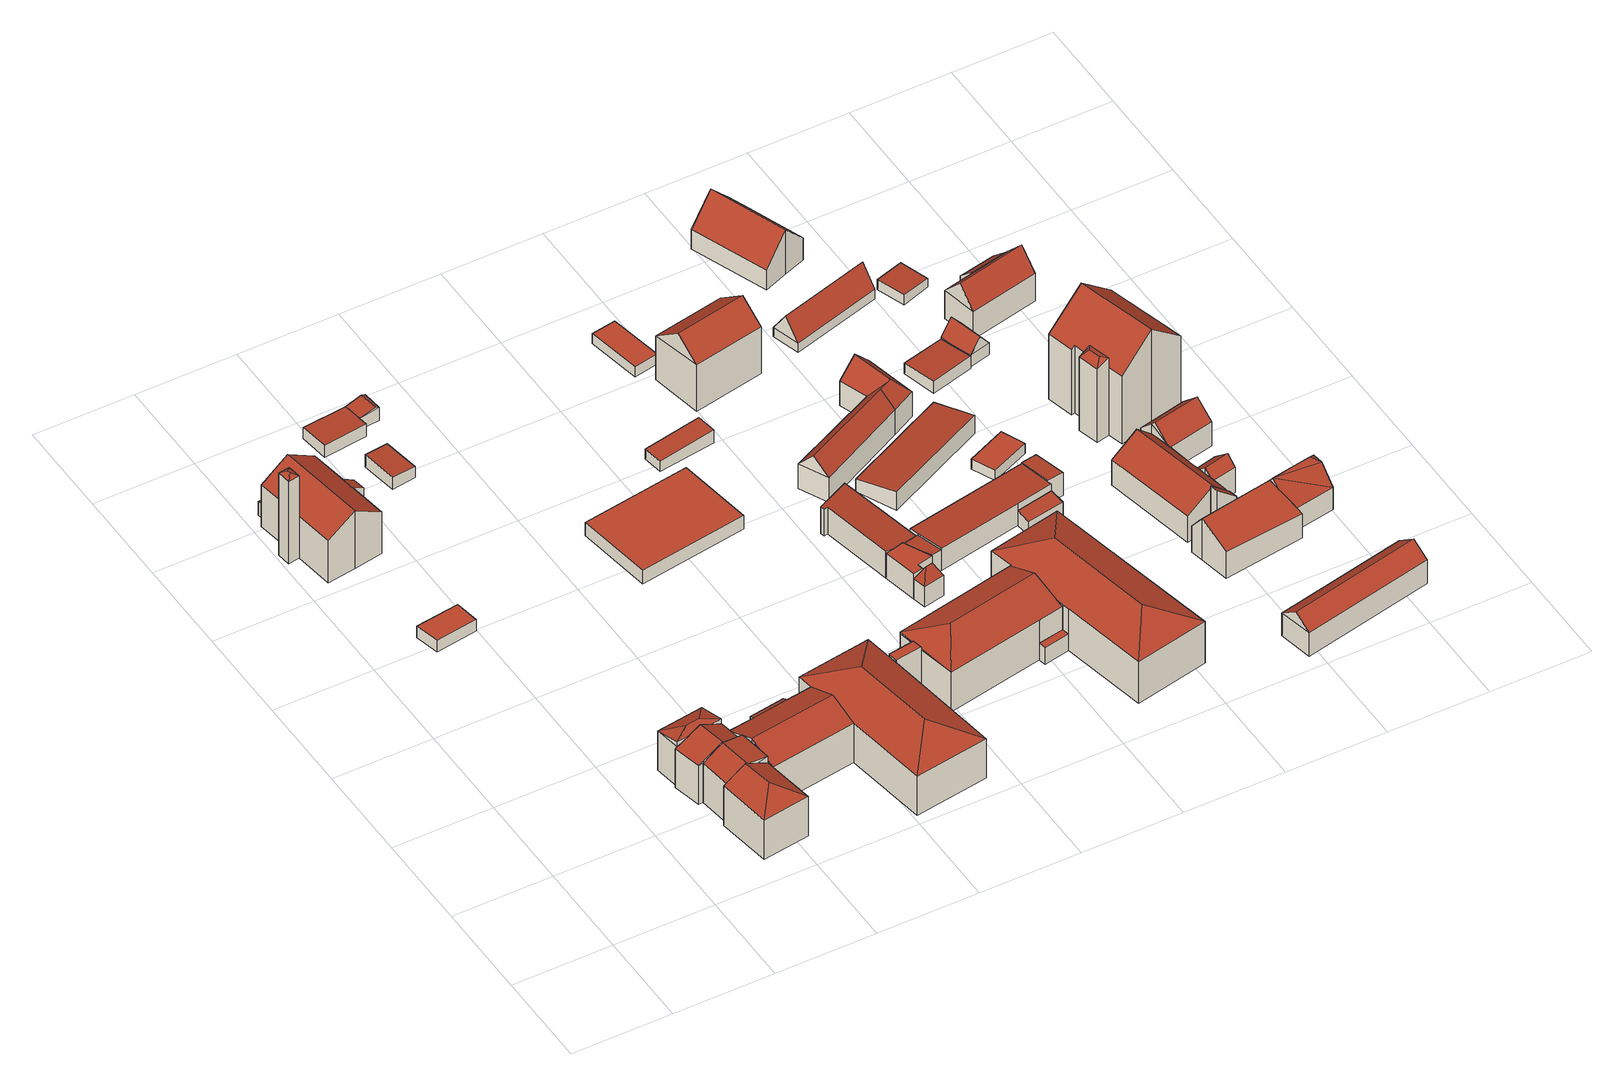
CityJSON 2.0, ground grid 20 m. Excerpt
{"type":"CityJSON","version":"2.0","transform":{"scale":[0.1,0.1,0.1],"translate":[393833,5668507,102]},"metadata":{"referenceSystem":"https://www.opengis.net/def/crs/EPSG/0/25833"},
"CityObjects":{
"building1":{"type":"Building","attributes":{"Dachtyp_tdc":"tdcPolyFlatRoof","Gemeindeschluessel":14627140,"Dachneigung":0,"QualitaetDacherkennung":87,"Geometrietyp2DReferenz":"3000","function":"31001_9998","roofType":"1000","measuredHeight":2.65},"geometry":[{"type":"MultiSurface","lod":"2","boundaries":[[[0,1,2,3]],[[1,4,5,2]],[[4,6,7,5]],[[6,0,3,7]],[[6,4,1,0]],[[3,2,5,7]]],"semantics":{"surfaces":[{"type":"WallSurface"},{"type":"RoofSurface"},{"type":"GroundSurface"}],"values":[0,0,0,0,1,2]}}]},
"building2":{"type":"Building","attributes":{"Gemeindeschluessel":14627140,"Geometrietyp2DReferenz":"3000","function":"31001_9998","roofType":"9999"},"children":["building2-1","building2-2","building2-3","building2-4"]},
"building2-1":{"type":"BuildingPart","attributes":{"Dachtyp_tdc":"tdcPolyFlatRoof","Dachneigung":30.79,"QualitaetDacherkennung":32,"Geometrietyp2DReferenz":"3000","roofType":"2100","measuredHeight":9.52},"parents":["building2"],"geometry":[{"type":"MultiSurface","lod":"2","boundaries":[[[8,9,10,11]],[[9,12,13,10]],[[12,14,15,13]],[[14,16,17,15]],[[16,14,12,9,8]],[[11,10,13,15,17]],[[11,17,16,8]]],"semantics":{"surfaces":[{"type":"WallSurface"},{"type":"RoofSurface"},{"type":"GroundSurface"},{"type":"ClosureSurface"}],"values":[0,0,0,0,1,2,3]}}]},
"building2-2":{"type":"BuildingPart","attributes":{"Dachtyp_tdc":"tdcFreeFormRoof","Dachneigung":32.2,"QualitaetDacherkennung":7,"Geometrietyp2DReferenz":"3000","roofType":"5000","measuredHeight":19.58},"parents":["building2"],"geometry":[{"type":"MultiSurface","lod":"2","boundaries":[[[18,19,20,21]],[[19,22,23,20]],[[22,24,25,23]],[[24,26,25]],[[18,21,27]],[[28,24,22]],[[29,28,22,19]],[[29,19,18]],[[28,29,18,24]],[[20,23,25,21]],[[27,26,24,18]],[[27,21,25,26]]],"semantics":{"surfaces":[{"type":"WallSurface"},{"type":"RoofSurface"},{"type":"GroundSurface"},{"type":"ClosureSurface"}],"values":[0,0,0,0,0,1,1,1,1,2,0,3]}}]},
"building2-3":{"type":"BuildingPart","attributes":{"Dachtyp_tdc":"tdcPolyFlatRoof","Dachneigung":9.84,"QualitaetDacherkennung":33,"Geometrietyp2DReferenz":"3000","roofType":"2100","measuredHeight":3.61},"parents":["building2"],"geometry":[{"type":"MultiSurface","lod":"2","boundaries":[[[30,31,32,33]],[[31,34,35,32]],[[34,36,37,35]],[[36,34,31,30,38]],[[33,32,35,37,39]],[[33,39,38,30]],[[39,37,36,38]]],"semantics":{"surfaces":[{"type":"WallSurface"},{"type":"RoofSurface"},{"type":"GroundSurface"},{"type":"ClosureSurface"}],"values":[0,0,0,1,2,3,3]}}]},
"building2-4":{"type":"BuildingPart","attributes":{"Dachtyp_tdc":"tdcFreeFormRoof","Dachneigung":31.59,"QualitaetDacherkennung":32,"Geometrietyp2DReferenz":"3000","roofType":"5000","measuredHeight":13.15},"parents":["building2"],"geometry":[{"type":"MultiSurface","lod":"2","boundaries":[[[14,15,17,16]],[[14,40,41,15]],[[40,42,43,41]],[[42,44,45,43]],[[44,27,21,45]],[[26,46,47,25]],[[46,48,30,33,47]],[[49,8,11,37,36]],[[50,48,46,26,27,44,42]],[[42,40,14,16,8,49,50]],[[17,15,41,43,45,21,25,47,33,39,37,11]],[[16,17,11,8]],[[25,21,27,26]],[[38,30,48,50]],[[39,33,30,38]],[[49,36,38,50]],[[39,38,36,37]]],"semantics":{"surfaces":[{"type":"WallSurface"},{"type":"RoofSurface"},{"type":"GroundSurface"},{"type":"ClosureSurface"}],"values":[0,0,0,0,0,0,0,0,1,1,2,3,3,0,3,0,3]}}]},
"building3":{"type":"Building","attributes":{"Dachtyp_tdc":"tdcPolyFlatRoof","Gemeindeschluessel":14627140,"Dachneigung":3.91,"QualitaetDacherkennung":65,"Geometrietyp2DReferenz":"3000","function":"31001_9998","roofType":"2100","measuredHeight":2.82},"geometry":[{"type":"MultiSurface","lod":"2","boundaries":[[[51,52,53,54]],[[52,55,56,53]],[[55,57,58,56]],[[57,51,54,58]],[[57,55,52,51]],[[54,53,56,58]]],"semantics":{"surfaces":[{"type":"WallSurface"},{"type":"RoofSurface"},{"type":"GroundSurface"}],"values":[0,0,0,0,1,2]}}]},
"building4":{"type":"Building","attributes":{"Gemeindeschluessel":14627140,"Geometrietyp2DReferenz":"3000","function":"31001_9998","roofType":"9999"},"children":["building4-1","building4-2"]},
"building4-1":{"type":"BuildingPart","attributes":{"Dachtyp_tdc":"tdcGableRoof","Dachneigung":12.26,"QualitaetDacherkennung":31,"Geometrietyp2DReferenz":"3000","roofType":"3100","measuredHeight":3.31},"parents":["building4"],"geometry":[{"type":"MultiSurface","lod":"2","boundaries":[[[59,60,61,62]],[[59,63,64,60]],[[63,65,66,64]],[[59,62,67]],[[65,63,68]],[[62,69,65,68,67]],[[63,59,67,68]],[[66,61,60,64]],[[61,66,65,69,62]]],"semantics":{"surfaces":[{"type":"WallSurface"},{"type":"RoofSurface"},{"type":"GroundSurface"},{"type":"ClosureSurface"}],"values":[0,0,0,0,0,1,1,2,3]}}]},
"building4-2":{"type":"BuildingPart","attributes":{"Dachtyp_tdc":"tdcPolyFlatRoof","Dachneigung":3.12,"QualitaetDacherkennung":90,"Geometrietyp2DReferenz":"3000","roofType":"2100","measuredHeight":2.83},"parents":["building4"],"geometry":[{"type":"MultiSurface","lod":"2","boundaries":[[[70,71,72,66,65]],[[71,73,74,72]],[[73,75,76,74]],[[75,62,61,76]],[[75,73,71,70,69,62]],[[61,66,72,74,76]],[[65,69,70]],[[66,61,62,69,65]]],"semantics":{"surfaces":[{"type":"WallSurface"},{"type":"RoofSurface"},{"type":"GroundSurface"},{"type":"ClosureSurface"}],"values":[0,0,0,0,1,2,0,3]}}]},
"building5":{"type":"Building","attributes":{"Gemeindeschluessel":14627140,"Geometrietyp2DReferenz":"3000","function":"31001_9998","roofType":"9999"},"children":["building5-1","building5-2","building5-3","building5-4","building5-5","building5-6","building5-7","building5-8","building5-9","building5-10","building5-11"]},
"building5-1":{"type":"BuildingPart","attributes":{"Dachtyp_tdc":"tdcGableRoof","Dachneigung":27.97,"QualitaetDacherkennung":60,"Geometrietyp2DReferenz":"3000","roofType":"3100","measuredHeight":11.22},"parents":["building5"],"geometry":[{"type":"MultiSurface","lod":"2","boundaries":[[[77,78,79,80]],[[78,77,81,82,83]],[[84,85,86,87,88,89,83,82,90]],[[80,79,91,92,93]],[[94,95,88,96]],[[97,91,79,78]],[[97,78,95,94]],[[98,85,84]],[[87,96,88]],[[92,91,97,94,96,87,86]],[[93,92,86,85,98,99]],[[100,99,98,84]],[[77,80,93,99,101]],[[101,99,100]],[[89,88,95]],[[83,89,95,78]],[[84,90,100]],[[101,81,77]],[[100,90,82,81,101]]],"semantics":{"surfaces":[{"type":"WallSurface"},{"type":"RoofSurface"},{"type":"GroundSurface"},{"type":"ClosureSurface"}],"values":[0,1,1,2,0,3,3,0,0,3,3,0,3,3,0,3,0,0,3]}}]},
"building5-2":{"type":"BuildingPart","attributes":{"Dachtyp_tdc":"tdcGableRoof","Dachneigung":22.14,"QualitaetDacherkennung":86,"Geometrietyp2DReferenz":"3000","roofType":"3100","measuredHeight":11.27},"parents":["building5"],"geometry":[{"type":"MultiSurface","lod":"2","boundaries":[[[102,103,104,105]],[[106,107,108,109]],[[110,111,112,113]],[[114,115,107,106,102,105,116,96,87,117]],[[117,85,98,118,111,110,114]],[[92,91,104,103,109,108,119,113,112,93]],[[116,94,96]],[[87,86,117]],[[96,94,97,91,92,86,87]],[[105,104,91,97]],[[105,97,94,116]],[[109,103,102,106]],[[120,115,114]],[[119,108,107,115,120]],[[110,120,114]],[[113,119,120,110]],[[99,118,98]],[[86,85,117]],[[92,93,99,98,85,86]],[[93,112,111,118,99]]],"semantics":{"surfaces":[{"type":"WallSurface"},{"type":"RoofSurface"},{"type":"GroundSurface"},{"type":"ClosureSurface"}],"values":[0,0,0,1,1,2,0,0,3,3,3,3,0,3,0,3,0,0,3,3]}}]},
"building5-3":{"type":"BuildingPart","attributes":{"Dachtyp_tdc":"tdcHipRoof","Dachneigung":27.83,"QualitaetDacherkennung":47,"Geometrietyp2DReferenz":"3000","roofType":"3200","measuredHeight":10.72},"parents":["building5"],"geometry":[{"type":"MultiSurface","lod":"2","boundaries":[[[121,122,123,124,125]],[[126,127,128,129,130]],[[127,121,125,128]],[[131,121,132]],[[127,133,134]],[[121,127,134,132]],[[131,132,134,133,135,136]],[[121,131,122]],[[126,137,133,127]],[[125,124,129,128]],[[130,129,124,123]],[[130,123,122,126]],[[137,135,133]],[[122,131,136]],[[122,136,135,137,126]]],"semantics":{"surfaces":[{"type":"WallSurface"},{"type":"RoofSurface"},{"type":"GroundSurface"},{"type":"ClosureSurface"}],"values":[0,0,0,1,1,1,1,0,0,2,3,3,0,0,3]}}]},
"building5-4":{"type":"BuildingPart","attributes":{"Dachtyp_tdc":"tdcHipRoof","Dachneigung":24.98,"QualitaetDacherkennung":87,"Geometrietyp2DReferenz":"3000","roofType":"3200","measuredHeight":12.99},"parents":["building5"],"geometry":[{"type":"MultiSurface","lod":"2","boundaries":[[[138,139,140,141]],[[138,142,143,139]],[[142,144,145,143]],[[144,146,147,145]],[[146,148,149,147]],[[148,150,151,149]],[[150,152,151]],[[148,146,153]],[[144,142,154]],[[146,144,154,153]],[[142,138,155,156,157,150,148,153,154]],[[158,139,143,145,147,149,151]],[[141,155,138]],[[156,159,157]],[[140,139,158,160,159]],[[141,140,159,156,155]],[[160,152,150,157,159]],[[160,158,151,152]]],"semantics":{"surfaces":[{"type":"WallSurface"},{"type":"RoofSurface"},{"type":"GroundSurface"},{"type":"ClosureSurface"}],"values":[0,0,0,0,0,0,0,1,1,1,1,2,0,0,3,3,0,3]}}]},
"building5-5":{"type":"BuildingPart","attributes":{"Dachtyp_tdc":"tdcPolyFlatRoof","Dachneigung":23.86,"QualitaetDacherkennung":35,"Geometrietyp2DReferenz":"3000","roofType":"2100","measuredHeight":8.87},"parents":["building5"],"geometry":[{"type":"MultiSurface","lod":"2","boundaries":[[[161,106,109,162]],[[102,163,164,103]],[[163,161,162,164]],[[163,102,106,161]],[[162,109,103,164]],[[102,103,109,106]]],"semantics":{"surfaces":[{"type":"WallSurface"},{"type":"RoofSurface"},{"type":"GroundSurface"},{"type":"ClosureSurface"}],"values":[0,0,0,1,2,3]}}]},
"building5-6":{"type":"BuildingPart","attributes":{"Dachtyp_tdc":"tdcHipAndGableRoof","Dachneigung":21.91,"QualitaetDacherkennung":80,"Geometrietyp2DReferenz":"3000","roofType":"5000","measuredHeight":11.8},"parents":["building5"],"geometry":[{"type":"MultiSurface","lod":"2","boundaries":[[[165,166,167,168,169]],[[166,170,171,167]],[[172,173,174,175]],[[173,140,139,174]],[[176,166,177,178,179]],[[165,159,156,180,177,166]],[[178,177,180,155,141]],[[173,178,141,140]],[[172,179,178,173]],[[166,176,170]],[[168,167,171,175,174,139,158]],[[175,171,170,172]],[[158,139,140,159,160]],[[169,160,159,165]],[[169,168,158,160]],[[170,176,179,172]],[[155,180,156]],[[140,141,155,156,159]]],"semantics":{"surfaces":[{"type":"WallSurface"},{"type":"RoofSurface"},{"type":"GroundSurface"},{"type":"ClosureSurface"}],"values":[0,0,0,0,1,1,1,0,0,0,2,3,3,0,3,3,0,3]}}]},
"building5-7":{"type":"BuildingPart","attributes":{"Dachtyp_tdc":"tdcPolyFlatRoof","Dachneigung":0,"QualitaetDacherkennung":58,"Geometrietyp2DReferenz":"3000","roofType":"1000","measuredHeight":3.8},"parents":["building5"],"geometry":[{"type":"MultiSurface","lod":"2","boundaries":[[[152,181,182,151]],[[181,169,168,182]],[[169,181,152,160]],[[158,151,182,168]],[[151,158,160,152]],[[158,168,169,160]]],"semantics":{"surfaces":[{"type":"WallSurface"},{"type":"RoofSurface"},{"type":"GroundSurface"},{"type":"ClosureSurface"}],"values":[0,0,1,2,3,3]}}]},
"building5-8":{"type":"BuildingPart","attributes":{"Dachtyp_tdc":"tdcHipAndGableRoof","Dachneigung":27.85,"QualitaetDacherkennung":80,"Geometrietyp2DReferenz":"3000","roofType":"5000","measuredHeight":11.48},"parents":["building5"],"geometry":[{"type":"MultiSurface","lod":"2","boundaries":[[[183,112,111]],[[183,184,185,112]],[[184,186,187,185]],[[186,188,189,187]],[[188,190,77,80,189]],[[186,184,191]],[[99,100,90,192,191,184,183]],[[188,186,191,192,193]],[[188,193,190]],[[99,183,118]],[[112,185,187,189,80,93]],[[101,77,190,81]],[[93,80,77,101,99]],[[111,118,183]],[[93,99,118,111,112]],[[190,193,192,90,82,81]],[[101,100,99]],[[81,82,90,100,101]]],"semantics":{"surfaces":[{"type":"WallSurface"},{"type":"RoofSurface"},{"type":"GroundSurface"},{"type":"ClosureSurface"}],"values":[0,0,0,0,0,1,1,1,0,0,2,0,3,0,3,0,3,3]}}]},
"building5-9":{"type":"BuildingPart","attributes":{"Dachtyp_tdc":"tdcHipRoof","Dachneigung":24.88,"QualitaetDacherkennung":88,"Geometrietyp2DReferenz":"3000","roofType":"3200","measuredHeight":12.4},"parents":["building5"],"geometry":[{"type":"MultiSurface","lod":"2","boundaries":[[[107,194,195,108]],[[194,196,197,195]],[[196,198,199,197]],[[198,200,199]],[[201,202,203,204]],[[202,205,206,203]],[[205,207,208,206]],[[207,110,113,208]],[[207,205,209]],[[196,194,210]],[[205,202,201,200,198,196,210,209]],[[194,107,115,120,110,207,209,210]],[[108,195,197,199,204,203,206,208,113,119]],[[204,199,200,201]],[[107,108,119,120,115]],[[120,119,113,110]]],"semantics":{"surfaces":[{"type":"WallSurface"},{"type":"RoofSurface"},{"type":"GroundSurface"},{"type":"ClosureSurface"}],"values":[0,0,0,0,0,0,0,0,1,1,1,1,2,3,3,3]}}]},
"building5-10":{"type":"BuildingPart","attributes":{"Dachtyp_tdc":"tdcGableRoof","Dachneigung":23.7,"QualitaetDacherkennung":73,"Geometrietyp2DReferenz":"3000","roofType":"3100","measuredHeight":11.27},"parents":["building5"],"geometry":[{"type":"MultiSurface","lod":"2","boundaries":[[[211,130,129,212]],[[123,105,104,124]],[[78,213,214,79]],[[213,211,212,214]],[[215,216,217,218,135,137,211]],[[219,220,122,136,218,217,89,95,94,116]],[[123,122,220,105]],[[220,219,105]],[[211,137,126,130]],[[78,216,215,213]],[[213,215,211]],[[212,129,124,104,91,79,214]],[[124,129,130,123]],[[91,104,105,97]],[[79,91,97,78]],[[105,219,116]],[[105,116,94,97]],[[78,83,89,217,216]],[[97,94,95,78]],[[78,95,89,83]],[[218,136,135]],[[130,126,122,123]],[[135,136,122,126,137]]],"semantics":{"surfaces":[{"type":"WallSurface"},{"type":"RoofSurface"},{"type":"GroundSurface"},{"type":"ClosureSurface"}],"values":[0,0,0,0,1,1,0,0,0,0,0,2,3,3,3,0,3,0,3,3,0,3,3]}}]},
"building5-11":{"type":"BuildingPart","attributes":{"Dachtyp_tdc":"tdcPolyFlatRoof","Dachneigung":0,"QualitaetDacherkennung":51,"Geometrietyp2DReferenz":"3000","roofType":"1000","measuredHeight":9.56},"parents":["building5"],"geometry":[{"type":"MultiSurface","lod":"2","boundaries":[[[221,199,200]],[[221,222,179,172,175,199]],[[223,224,203,171,170,176]],[[224,225,201,204,203]],[[225,224,223,222,221]],[[199,175,171,203,204]],[[176,179,222,223]],[[170,171,175,172]],[[170,172,179,176]],[[200,201,225,221]],[[200,199,204,201]]],"semantics":{"surfaces":[{"type":"WallSurface"},{"type":"RoofSurface"},{"type":"GroundSurface"},{"type":"ClosureSurface"}],"values":[0,0,0,0,1,2,0,3,3,0,3]}}]},
"building6":{"type":"Building","attributes":{"Dachtyp_tdc":"tdcPolyFlatRoof","Gemeindeschluessel":14627140,"Dachneigung":0,"QualitaetDacherkennung":36,"Geometrietyp2DReferenz":"3000","function":"31001_2740","roofType":"1000","measuredHeight":2.95},"geometry":[{"type":"MultiSurface","lod":"2","boundaries":[[[226,227,228,229]],[[227,230,231,228]],[[230,232,233,231]],[[232,226,229,233]],[[232,230,227,226]],[[229,228,231,233]]],"semantics":{"surfaces":[{"type":"WallSurface"},{"type":"RoofSurface"},{"type":"GroundSurface"}],"values":[0,0,0,0,1,2]}}]},
"building7":{"type":"Building","attributes":{"Dachtyp_tdc":"tdcPolyFlatRoof","Gemeindeschluessel":14627140,"Dachneigung":3.48,"QualitaetDacherkennung":78,"Geometrietyp2DReferenz":"3000","function":"31001_9998","roofType":"2100","measuredHeight":3.04},"geometry":[{"type":"MultiSurface","lod":"2","boundaries":[[[234,235,236,237]],[[235,238,239,236]],[[238,240,241,239]],[[240,234,237,241]],[[240,238,235,234]],[[237,236,239,241]]],"semantics":{"surfaces":[{"type":"WallSurface"},{"type":"RoofSurface"},{"type":"GroundSurface"}],"values":[0,0,0,0,1,2]}}]},
"building8":{"type":"Building","attributes":{"Gemeindeschluessel":14627140,"Geometrietyp2DReferenz":"3000","function":"31001_9998","roofType":"9999"},"children":["building8-1","building8-2","building8-3"]},
"building8-1":{"type":"BuildingPart","attributes":{"Dachtyp_tdc":"tdcPolyFlatRoof","Dachneigung":8.35,"QualitaetDacherkennung":84,"Geometrietyp2DReferenz":"3000","roofType":"2100","measuredHeight":6.09},"parents":["building8"],"geometry":[{"type":"MultiSurface","lod":"2","boundaries":[[[242,243,244,245,246]],[[243,247,248,244]],[[247,249,250,248]],[[249,251,252,250]],[[251,253,254,252]],[[253,255,256,254]],[[255,257,258,256]],[[255,253,251,249,247,243,242,259,257]],[[258,245,244,248,250,252,254,256]],[[246,259,242]],[[245,258,257,259,246]]],"semantics":{"surfaces":[{"type":"WallSurface"},{"type":"RoofSurface"},{"type":"GroundSurface"},{"type":"ClosureSurface"}],"values":[0,0,0,0,0,0,0,1,2,0,3]}}]},
"building8-2":{"type":"BuildingPart","attributes":{"Dachtyp_tdc":"tdcFreeFormRoof","Dachneigung":63.48,"QualitaetDacherkennung":19,"Geometrietyp2DReferenz":"3000","roofType":"5000","measuredHeight":7.41},"parents":["building8"],"geometry":[{"type":"MultiSurface","lod":"2","boundaries":[[[260,261,262,263]],[[261,264,265,262]],[[264,266,267,265]],[[268,266,264]],[[269,268,264,261]],[[269,261,260]],[[268,269,260,270,266]],[[263,262,265,267,271]],[[263,271,270,260]],[[271,267,266,270]]],"semantics":{"surfaces":[{"type":"WallSurface"},{"type":"RoofSurface"},{"type":"GroundSurface"},{"type":"ClosureSurface"}],"values":[0,0,0,1,1,1,1,2,0,3]}}]},
"building8-3":{"type":"BuildingPart","attributes":{"Dachtyp_tdc":"tdcPolyFlatRoof","Dachneigung":0,"QualitaetDacherkennung":62,"Geometrietyp2DReferenz":"3000","roofType":"1000","measuredHeight":5.72},"parents":["building8"],"geometry":[{"type":"MultiSurface","lod":"2","boundaries":[[[272,246,245,267,266]],[[273,274,275,258,257]],[[274,276,277,275]],[[276,278,270,271,277]],[[278,276,274,273,259,246,272]],[[267,245,258,275,277,271]],[[257,259,273]],[[258,245,246,259,257]],[[266,270,278,272]],[[267,271,270,266]]],"semantics":{"surfaces":[{"type":"WallSurface"},{"type":"RoofSurface"},{"type":"GroundSurface"},{"type":"ClosureSurface"}],"values":[0,0,0,0,1,2,0,3,0,3]}}]},
"building9":{"type":"Building","attributes":{"Dachtyp_tdc":"tdcPolyFlatRoof","Gemeindeschluessel":14627140,"Dachneigung":0,"QualitaetDacherkennung":86,"Geometrietyp2DReferenz":"3000","function":"31001_9998","roofType":"1000","measuredHeight":2.31},"geometry":[{"type":"MultiSurface","lod":"2","boundaries":[[[279,280,281,282]],[[280,283,284,281]],[[283,285,286,284]],[[285,279,282,286]],[[285,283,280,279]],[[282,281,284,286]]],"semantics":{"surfaces":[{"type":"WallSurface"},{"type":"RoofSurface"},{"type":"GroundSurface"}],"values":[0,0,0,0,1,2]}}]},
"building10":{"type":"Building","attributes":{"Dachtyp_tdc":"tdcGableRoof","Gemeindeschluessel":14627140,"Dachneigung":38.23,"QualitaetDacherkennung":69,"Geometrietyp2DReferenz":"3000","function":"31001_9998","roofType":"3100","measuredHeight":14.53},"geometry":[{"type":"MultiSurface","lod":"2","boundaries":[[[287,288,289,290]],[[288,291,292,289]],[[291,293,294,292]],[[293,287,290,294]],[[291,288,295]],[[287,293,296]],[[288,287,296,295]],[[293,291,295,296]],[[290,289,292,294]]],"semantics":{"surfaces":[{"type":"WallSurface"},{"type":"RoofSurface"},{"type":"GroundSurface"}],"values":[0,0,0,0,0,0,1,1,2]}}]},
"building11":{"type":"Building","attributes":{"Gemeindeschluessel":14627140,"Geometrietyp2DReferenz":"3000","function":"31001_9998","roofType":"9999"},"children":["building11-1","building11-2","building11-3","building11-4"]},
"building11-1":{"type":"BuildingPart","attributes":{"Dachtyp_tdc":"tdcPolyFlatRoof","Dachneigung":5.08,"QualitaetDacherkennung":74,"Geometrietyp2DReferenz":"3000","roofType":"2100","measuredHeight":4.96},"parents":["building11"],"geometry":[{"type":"MultiSurface","lod":"2","boundaries":[[[297,298,299,300,301]],[[302,303,304,305,306,307]],[[308,309,310,311,312]],[[309,313,314,310]],[[309,308,303,302,298,297,313]],[[314,301,300,306,305,311,310]],[[301,314,313,297]],[[307,299,298,302]],[[307,306,300,299]],[[308,312,304,303]],[[312,311,305,304]]],"semantics":{"surfaces":[{"type":"WallSurface"},{"type":"RoofSurface"},{"type":"GroundSurface"},{"type":"ClosureSurface"}],"values":[0,0,0,0,1,2,3,0,3,0,3]}}]},
"building11-2":{"type":"BuildingPart","attributes":{"Dachtyp_tdc":"tdcPolyFlatRoof","Dachneigung":5.22,"QualitaetDacherkennung":79,"Geometrietyp2DReferenz":"3000","roofType":"2100","measuredHeight":5.17},"parents":["building11"],"geometry":[{"type":"MultiSurface","lod":"2","boundaries":[[[315,316,317,318]],[[316,319,297,301,317]],[[320,315,318,314,313]],[[320,319,316,315]],[[318,317,301,314]],[[320,313,297,319]],[[313,314,301,297]]],"semantics":{"surfaces":[{"type":"WallSurface"},{"type":"RoofSurface"},{"type":"GroundSurface"},{"type":"ClosureSurface"}],"values":[0,0,0,1,2,0,3]}}]},
"building11-3":{"type":"BuildingPart","attributes":{"Dachtyp_tdc":"tdcPolyFlatRoof","Dachneigung":4.72,"QualitaetDacherkennung":83,"Geometrietyp2DReferenz":"3000","roofType":"2100","measuredHeight":4.65},"parents":["building11"],"geometry":[{"type":"MultiSurface","lod":"2","boundaries":[[[304,321,322,305]],[[321,257,323,322]],[[257,312,311,323]],[[257,321,304,312]],[[311,305,322,323]],[[305,311,312,304]]],"semantics":{"surfaces":[{"type":"WallSurface"},{"type":"RoofSurface"},{"type":"GroundSurface"},{"type":"ClosureSurface"}],"values":[0,0,0,1,2,3]}}]},
"building11-4":{"type":"BuildingPart","attributes":{"Dachtyp_tdc":"tdcPolyFlatRoof","Dachneigung":9.59,"QualitaetDacherkennung":51,"Geometrietyp2DReferenz":"3000","roofType":"2100","measuredHeight":3.49},"parents":["building11"],"geometry":[{"type":"MultiSurface","lod":"2","boundaries":[[[324,307,306,325]],[[299,326,327,300]],[[326,324,325,327]],[[326,299,307,324]],[[325,306,300,327]],[[300,306,307,299]]],"semantics":{"surfaces":[{"type":"WallSurface"},{"type":"RoofSurface"},{"type":"GroundSurface"},{"type":"ClosureSurface"}],"values":[0,0,0,1,2,3]}}]},
"building12":{"type":"Building","attributes":{"Dachtyp_tdc":"tdcFreeFormRoof","Gemeindeschluessel":14627140,"Dachneigung":48.05,"QualitaetDacherkennung":52,"Geometrietyp2DReferenz":"3000","function":"31001_9998","roofType":"5000","measuredHeight":9.55},"geometry":[{"type":"MultiSurface","lod":"2","boundaries":[[[328,329,330,331]],[[329,332,333,330]],[[332,334,335,333]],[[334,336,337,335]],[[336,338,339,337]],[[338,340,341,339]],[[340,328,331,341]],[[342,343,344,340,338]],[[342,338,336]],[[343,342,336,334]],[[345,344,343,334,332]],[[346,345,332,329]],[[346,329,328]],[[344,345,346,328,340]],[[331,330,333,335,337,339,341]]],"semantics":{"surfaces":[{"type":"WallSurface"},{"type":"RoofSurface"},{"type":"GroundSurface"}],"values":[0,0,0,0,0,0,0,1,0,1,1,1,0,1,2]}}]},
"building13":{"type":"Building","attributes":{"Dachtyp_tdc":"tdcPolyFlatRoof","Gemeindeschluessel":14627140,"Dachneigung":8.89,"QualitaetDacherkennung":92,"Geometrietyp2DReferenz":"3000","function":"31001_9998","roofType":"2100","measuredHeight":4.2},"geometry":[{"type":"MultiSurface","lod":"2","boundaries":[[[347,348,349,350]],[[348,351,352,349]],[[351,353,354,352]],[[353,347,350,354]],[[353,351,348,347]],[[350,349,352,354]]],"semantics":{"surfaces":[{"type":"WallSurface"},{"type":"RoofSurface"},{"type":"GroundSurface"}],"values":[0,0,0,0,1,2]}}]},
"building14":{"type":"Building","attributes":{"Dachtyp_tdc":"tdcPolyFlatRoof","Gemeindeschluessel":14627140,"Dachneigung":0,"QualitaetDacherkennung":85,"Geometrietyp2DReferenz":"3000","function":"31001_9998","roofType":"1000","measuredHeight":2.37},"geometry":[{"type":"MultiSurface","lod":"2","boundaries":[[[355,356,357,358]],[[356,359,360,357]],[[359,361,362,360]],[[361,355,358,362]],[[361,359,356,355]],[[358,357,360,362]]],"semantics":{"surfaces":[{"type":"WallSurface"},{"type":"RoofSurface"},{"type":"GroundSurface"}],"values":[0,0,0,0,1,2]}}]},
"building15":{"type":"Building","attributes":{"Dachtyp_tdc":"tdcFreeFormRoof","Gemeindeschluessel":14627140,"Dachneigung":57.36,"QualitaetDacherkennung":11,"Geometrietyp2DReferenz":"3000","function":"31001_9998","roofType":"5000","measuredHeight":6.56},"geometry":[{"type":"MultiSurface","lod":"2","boundaries":[[[363,364,365,366]],[[364,367,368,365]],[[367,369,370,368]],[[369,363,366,370]],[[371,372,369,367]],[[371,367,364]],[[372,371,364,363]],[[372,363,369]],[[366,365,368,370]]],"semantics":{"surfaces":[{"type":"WallSurface"},{"type":"RoofSurface"},{"type":"GroundSurface"}],"values":[0,0,0,0,1,0,1,0,2]}}]},
"building16":{"type":"Building","attributes":{"Dachtyp_tdc":"tdcPolyFlatRoof","Gemeindeschluessel":14627140,"Dachneigung":3.56,"QualitaetDacherkennung":85,"Geometrietyp2DReferenz":"3000","function":"31001_9998","roofType":"2100","measuredHeight":2.83},"geometry":[{"type":"MultiSurface","lod":"2","boundaries":[[[373,374,375,376]],[[374,377,378,375]],[[377,379,380,378]],[[379,381,382,380]],[[381,373,376,382]],[[381,379,377,374,373]],[[376,375,378,380,382]]],"semantics":{"surfaces":[{"type":"WallSurface"},{"type":"RoofSurface"},{"type":"GroundSurface"}],"values":[0,0,0,0,0,1,2]}}]},
"building17":{"type":"Building","attributes":{"Dachtyp_tdc":"tdcGableRoof","Gemeindeschluessel":14627140,"Dachneigung":47.46,"QualitaetDacherkennung":69,"Geometrietyp2DReferenz":"3000","function":"31001_9998","roofType":"3100","measuredHeight":10.03},"geometry":[{"type":"MultiSurface","lod":"2","boundaries":[[[383,384,385,386]],[[384,387,388,385]],[[387,389,390,388]],[[389,391,392,390]],[[391,393,394,392]],[[393,395,396,394]],[[395,397,398,396]],[[397,399,400,398]],[[399,383,386,400]],[[395,393,391,389]],[[389,387,384,383,399,397,395]],[[386,385,388,390,392,394,396,398,400]]],"semantics":{"surfaces":[{"type":"WallSurface"},{"type":"RoofSurface"},{"type":"GroundSurface"}],"values":[0,0,0,0,0,0,0,0,0,1,1,2]}}]},
"building18":{"type":"Building","attributes":{"Dachtyp_tdc":"tdcGableRoof","Gemeindeschluessel":14627140,"Dachneigung":36.54,"QualitaetDacherkennung":80,"Geometrietyp2DReferenz":"3000","function":"31001_9998","roofType":"3100","measuredHeight":7.91},"geometry":[{"type":"MultiSurface","lod":"2","boundaries":[[[401,402,403,404]],[[402,405,406,403]],[[405,407,408,406]],[[407,401,404,408]],[[405,402,409]],[[401,407,410]],[[402,401,410,409]],[[407,405,409,410]],[[404,403,406,408]]],"semantics":{"surfaces":[{"type":"WallSurface"},{"type":"RoofSurface"},{"type":"GroundSurface"}],"values":[0,0,0,0,0,0,1,1,2]}}]},
"building19":{"type":"Building","attributes":{"Gemeindeschluessel":14627140,"Geometrietyp2DReferenz":"3000","function":"31001_9998","roofType":"9999"},"children":["building19-1","building19-2"]},
"building19-1":{"type":"BuildingPart","attributes":{"Dachtyp_tdc":"tdcGableRoof","Dachneigung":30.66,"QualitaetDacherkennung":65,"Geometrietyp2DReferenz":"3000","roofType":"3100","measuredHeight":9.24},"parents":["building19"],"geometry":[{"type":"MultiSurface","lod":"2","boundaries":[[[411,412,413,414,415]],[[412,416,417,413]],[[416,418,419,417]],[[418,420,421,419]],[[420,422,423,421]],[[422,424,425,423]],[[424,426,427,425]],[[426,428,429,430,427]],[[422,420,418,416,412]],[[412,411,431,432,433,428,426,424,422]],[[430,434,414,413,417,419,421,423,425,427]],[[415,431,411]],[[429,428,433]],[[414,434,432,431,415]],[[434,430,429,433,432]]],"semantics":{"surfaces":[{"type":"WallSurface"},{"type":"RoofSurface"},{"type":"GroundSurface"},{"type":"ClosureSurface"}],"values":[0,0,0,0,0,0,0,0,1,1,2,0,0,3,3]}}]},
"building19-2":{"type":"BuildingPart","attributes":{"Dachtyp_tdc":"tdcGableRoof","Dachneigung":42.4,"QualitaetDacherkennung":73,"Geometrietyp2DReferenz":"3000","roofType":"3100","measuredHeight":7.39},"parents":["building19"],"geometry":[{"type":"MultiSurface","lod":"2","boundaries":[[[435,436,437,438]],[[436,439,440,437]],[[439,441,442,440]],[[441,415,414,442]],[[429,443,444,430]],[[443,435,438,444]],[[445,431,415,441,439,436,435]],[[435,443,429,433,445]],[[438,437,440,442,414,434,430,444]],[[432,431,445]],[[434,414,415,431,432]],[[433,432,445]],[[434,432,433,429,430]]],"semantics":{"surfaces":[{"type":"WallSurface"},{"type":"RoofSurface"},{"type":"GroundSurface"},{"type":"ClosureSurface"}],"values":[0,0,0,0,0,0,1,1,2,0,3,0,3]}}]},
"building20":{"type":"Building","attributes":{"Dachtyp_tdc":"tdcFreeFormRoof","Gemeindeschluessel":14627140,"Dachneigung":52.1,"QualitaetDacherkennung":82,"Geometrietyp2DReferenz":"3000","function":"31001_9998","roofType":"5000","measuredHeight":5.53},"geometry":[{"type":"MultiSurface","lod":"2","boundaries":[[[446,447,448,449]],[[447,450,451,448]],[[450,452,453,451]],[[452,454,455,453]],[[454,446,449,455]],[[456,450,447,457]],[[452,456,457,446,454]],[[447,446,457]],[[452,450,456]],[[449,448,451,453,455]]],"semantics":{"surfaces":[{"type":"WallSurface"},{"type":"RoofSurface"},{"type":"GroundSurface"}],"values":[0,0,0,0,0,1,1,0,0,2]}}]},
"building21":{"type":"Building","attributes":{"Gemeindeschluessel":14627140,"Geometrietyp2DReferenz":"3000","function":"31001_9998","roofType":"9999"},"children":["building21-1","building21-2","building21-3"]},
"building21-1":{"type":"BuildingPart","attributes":{"Dachtyp_tdc":"tdcGableAndHippedGRoof","Dachneigung":52.24,"QualitaetDacherkennung":84,"Geometrietyp2DReferenz":"3000","roofType":"9999","measuredHeight":10.19},"parents":["building21"],"geometry":[{"type":"MultiSurface","lod":"2","boundaries":[[[458,459,460,461]],[[458,462,463,459]],[[462,464,465,463]],[[462,458,466,467]],[[467,466,468]],[[466,469,468]],[[458,469,466]],[[469,458,461,470,471]],[[469,467,468]],[[469,462,467]],[[462,469,472,464]],[[460,459,463,465,473]],[[461,460,473,474]],[[474,473,465,464]],[[469,471,472]],[[471,470,461,474]],[[471,474,464,472]]],"semantics":{"surfaces":[{"type":"WallSurface"},{"type":"RoofSurface"},{"type":"GroundSurface"},{"type":"ClosureSurface"}],"values":[0,0,0,0,1,1,1,1,1,1,1,2,3,3,0,3,3]}}]},
"building21-2":{"type":"BuildingPart","attributes":{"Dachtyp_tdc":"tdcGableRoof","Dachneigung":29.74,"QualitaetDacherkennung":72,"Geometrietyp2DReferenz":"3000","roofType":"3100","measuredHeight":9.5},"parents":["building21"],"geometry":[{"type":"MultiSurface","lod":"2","boundaries":[[[475,476,477,478]],[[476,479,480,477]],[[479,481,482,480]],[[481,483,484,482]],[[485,461,460,486]],[[487,488,489,465,464]],[[488,475,478,489]],[[471,470,461,485,490,483,481,479,476]],[[476,475,488,487,472,471]],[[478,477,480,482,484,491,486,460,473,465,489]],[[490,491,484,483]],[[485,486,491,490]],[[473,460,461,474]],[[474,461,470,471]],[[487,464,472]],[[464,465,473,474]],[[464,474,471,472]]],"semantics":{"surfaces":[{"type":"WallSurface"},{"type":"RoofSurface"},{"type":"GroundSurface"},{"type":"ClosureSurface"}],"values":[0,0,0,0,0,0,0,1,1,2,3,3,3,3,0,3,3]}}]},
"building21-3":{"type":"BuildingPart","attributes":{"Dachtyp_tdc":"tdcPolyFlatRoof","Dachneigung":41.87,"QualitaetDacherkennung":51,"Geometrietyp2DReferenz":"3000","roofType":"2100","measuredHeight":9.94},"parents":["building21"],"geometry":[{"type":"MultiSurface","lod":"2","boundaries":[[[492,493,494,495]],[[493,496,485,486,494]],[[497,492,495,484,483]],[[497,498,496,493,492]],[[495,494,486,491,484]],[[498,490,485,496]],[[490,491,486,485]],[[483,490,498,497]],[[483,484,491,490]]],"semantics":{"surfaces":[{"type":"WallSurface"},{"type":"RoofSurface"},{"type":"GroundSurface"},{"type":"ClosureSurface"}],"values":[0,0,0,1,2,0,3,0,3]}}]},
"building22":{"type":"Building","attributes":{"Dachtyp_tdc":"tdcPolyFlatRoof","Gemeindeschluessel":14627140,"Dachneigung":2.75,"QualitaetDacherkennung":75,"Geometrietyp2DReferenz":"3000","function":"31001_9998","roofType":"2100","measuredHeight":2.27},"geometry":[{"type":"MultiSurface","lod":"2","boundaries":[[[499,500,501,502]],[[500,503,504,501]],[[503,505,506,504]],[[505,499,502,506]],[[505,503,500,499]],[[502,501,504,506]]],"semantics":{"surfaces":[{"type":"WallSurface"},{"type":"RoofSurface"},{"type":"GroundSurface"}],"values":[0,0,0,0,1,2]}}]},
"building23":{"type":"Building","attributes":{"Dachtyp_tdc":"tdcFreeFormRoof","Gemeindeschluessel":14627140,"Dachneigung":45,"QualitaetDacherkennung":88,"Geometrietyp2DReferenz":"3000","function":"31001_9998","roofType":"5000","measuredHeight":8.87},"geometry":[{"type":"MultiSurface","lod":"2","boundaries":[[[507,508,509,510]],[[508,511,512,509]],[[511,513,514,512]],[[513,515,516,514]],[[515,507,510,516]],[[507,515,517,518]],[[518,517,513,511,508]],[[508,507,518]],[[515,513,517]],[[510,509,512,514,516]]],"semantics":{"surfaces":[{"type":"WallSurface"},{"type":"RoofSurface"},{"type":"GroundSurface"}],"values":[0,0,0,0,0,1,1,0,0,2]}}]},
"building24":{"type":"Building","attributes":{"Gemeindeschluessel":14627140,"Geometrietyp2DReferenz":"3000","function":"31001_9998","roofType":"9999"},"children":["building24-1","building24-2"]},
"building24-1":{"type":"BuildingPart","attributes":{"Dachtyp_tdc":"tdcGableRoof","Dachneigung":40.26,"QualitaetDacherkennung":63,"Geometrietyp2DReferenz":"3000","roofType":"3100","measuredHeight":21.56},"parents":["building24"],"geometry":[{"type":"MultiSurface","lod":"2","boundaries":[[[519,520,521,522]],[[520,523,524,521]],[[523,525,526,524]],[[525,527,528,526]],[[527,529,530,528]],[[529,531,532,530]],[[531,533,534,532]],[[533,535,536,534]],[[535,537,538,536]],[[537,539,540,538]],[[533,531,529,527]],[[527,525,523,520,519,539,537,535,533]],[[540,522,521,524,526,528,530,532,534,536,538]],[[519,522,540,539]]],"semantics":{"surfaces":[{"type":"WallSurface"},{"type":"RoofSurface"},{"type":"GroundSurface"},{"type":"ClosureSurface"}],"values":[0,0,0,0,0,0,0,0,0,0,1,1,2,3]}}]},
"building24-2":{"type":"BuildingPart","attributes":{"Dachtyp_tdc":"tdcHipRoof","Dachneigung":37.6,"QualitaetDacherkennung":22,"Geometrietyp2DReferenz":"3000","roofType":"3200","measuredHeight":18.07},"parents":["building24"],"geometry":[{"type":"MultiSurface","lod":"2","boundaries":[[[541,542,543,540,539]],[[542,544,545,543]],[[544,546,519,522,545]],[[542,541,547]],[[546,544,548]],[[541,546,548,547]],[[544,542,547,548]],[[522,540,543,545]],[[541,539,519,546]],[[539,540,522,519]]],"semantics":{"surfaces":[{"type":"WallSurface"},{"type":"RoofSurface"},{"type":"GroundSurface"},{"type":"ClosureSurface"}],"values":[0,0,0,1,1,1,1,2,0,3]}}]},
"building25":{"type":"Building","attributes":{"Gemeindeschluessel":14627140,"Geometrietyp2DReferenz":"3000","function":"31001_9998","roofType":"9999"},"children":["building25-1","building25-2"]},
"building25-1":{"type":"BuildingPart","attributes":{"Dachtyp_tdc":"tdcGableRoof","Dachneigung":47.5,"QualitaetDacherkennung":71,"Geometrietyp2DReferenz":"3000","roofType":"3100","measuredHeight":10.67},"parents":["building25"],"geometry":[{"type":"MultiSurface","lod":"2","boundaries":[[[549,550,551,552]],[[550,553,554,551]],[[555,549,552,556]],[[553,550,557]],[[549,555,558]],[[550,549,558,557]],[[555,559,553,557,558]],[[552,551,554,560,556]],[[559,560,554,553]],[[555,556,560,559]]],"semantics":{"surfaces":[{"type":"WallSurface"},{"type":"RoofSurface"},{"type":"GroundSurface"},{"type":"ClosureSurface"}],"values":[0,0,0,0,0,1,1,2,0,3]}}]},
"building25-2":{"type":"BuildingPart","attributes":{"Dachtyp_tdc":"tdcPolyFlatRoof","Dachneigung":44.31,"QualitaetDacherkennung":80,"Geometrietyp2DReferenz":"3000","roofType":"2100","measuredHeight":6.66},"parents":["building25"],"geometry":[{"type":"MultiSurface","lod":"2","boundaries":[[[561,562,563,560,559]],[[562,564,565,563]],[[564,566,555,556,565]],[[566,564,562,561]],[[560,563,565,556]],[[559,555,566,561]],[[560,556,555,559]]],"semantics":{"surfaces":[{"type":"WallSurface"},{"type":"RoofSurface"},{"type":"GroundSurface"},{"type":"ClosureSurface"}],"values":[0,0,0,1,2,0,3]}}]}
},
"vertices":[
[198,796,35],[115,784,35],[115,784,9],[198,796,9],[104,833,35],[104,833,9],[191,845,35],[191,845,9],
[144,1150,103],[168,1153,88],[168,1153,8],[144,1150,8],[172,1127,88],[172,1127,8],[148,1123,103],[148,1123,8],[147,1123,103],[147,1123,8],
[33,1106,196],[10,1102,196],[10,1102,8],[33,1106,8],[7,1130,196],[7,1130,8],[29,1133,196],[29,1133,8],[29,1133,103],[33,1106,103],[19,1120,203],[20,1115,203],
[32,1209,44],[28,1234,39],[28,1234,8],[32,1209,8],[111,1246,40],[111,1246,8],[133,1224,44],[133,1224,8],[75,1216,44],[75,1216,8],
[159,1045,103],[159,1045,8],[102,1036,139],[102,1036,8],[44,1028,103],[44,1028,8],[18,1207,103],[18,1207,8],[32,1209,112],[133,1224,103],[75,1216,139],
[245,1246,37],[292,1254,34],[292,1254,9],[245,1246,9],[304,1180,34],[304,1180,9],[256,1173,37],[256,1173,9],
[320,1375,38],[320,1375,9],[279,1370,9],[279,1370,34],[324,1335,38],[324,1335,9],[283,1331,34],[283,1331,9],[312,1374,42],[317,1334,42],[280,1359,34],
[283,1331,36],[285,1311,37],[285,1311,9],[197,1301,37],[197,1301,9],[190,1361,34],[190,1361,9],
[318,160,103],[309,226,103],[309,226,14],[318,160,14],[319,160,104],[361,166,126],[351,233,126],[404,172,118],[401,194,118],[398,216,118],[395,238,118],[394,240,118],[354,233,126],[363,166,126],[394,240,14],[398,216,14],[404,172,14],[394,240,105],[376,237,115],[394,240,117],[394,240,103],[404,172,109],[404,172,104],[384,169,115],[320,161,104],
[441,282,103],[441,282,14],[389,275,14],[389,275,103],[513,293,103],[563,300,103],[563,300,14],[513,293,14],[580,184,103],[406,158,103],[406,158,14],[580,184,14],[572,241,127],[564,299,103],[390,270,105],[398,216,127],[406,159,104],[572,241,14],[572,241,103],
[378,348,104],[386,296,104],[386,296,103],[386,296,14],[378,348,14],[292,283,104],[284,335,104],[284,335,14],[292,283,14],[292,283,103],[386,296,115],[351,310,121],[292,283,115],[323,306,121],[315,286,115],[364,293,115],[292,283,105],
[1006,387,109],[1006,387,14],[1006,387,104],[1006,387,108],[996,435,109],[996,435,14],[1143,465,109],[1143,465,14],[1218,99,109],[1218,99,14],[1070,68,109],[1070,68,14],[1035,243,109],[1035,243,14],[1035,243,52],[1129,157,144],[1085,375,144],[1006,384,109],[1029,272,109],[1032,258,109],[1032,258,14],[1032,258,104],[1032,258,52],
[511,302,99],[511,302,14],[440,292,99],[440,292,14],
[980,248,104],[786,210,104],[786,210,14],[980,248,14],[980,248,52],[771,285,104],[771,285,14],[767,305,104],[760,337,104],[760,337,14],[767,305,14],[771,285,107],[831,291,132],[760,337,109],[767,305,107],[1018,328,132],
[983,232,52],[983,232,14],
[406,158,104],[420,64,104],[420,64,14],[326,50,104],[326,50,14],[310,159,104],[310,159,14],[318,160,104],[367,104,129],[357,166,129],[318,160,108],
[559,332,103],[559,332,14],[707,353,104],[707,353,14],[716,298,103],[716,298,14],[716,298,104],[718,278,104],[719,278,103],[719,278,14],[718,278,14],[753,37,104],[753,37,14],[605,15,103],[605,15,14],[669,100,138],[644,268,138],
[287,282,103],[287,282,14],[300,225,103],[300,225,14],[300,225,104],[309,226,108],[352,233,127],[341,290,127],[389,275,104],[389,275,105],
[716,298,110],[767,305,110],[771,285,110],[719,278,110],[718,278,110],
[715,783,45],[498,750,45],[498,750,15],[715,783,15],[475,904,45],[475,904,15],[692,937,45],[692,937,15],
[664,1025,31],[778,1041,38],[778,1041,8],[664,1025,8],[784,1001,38],[784,1001,8],[670,985,31],[670,985,8],
[860,555,75],[831,700,75],[831,700,15],[860,555,15],[860,555,72],[823,698,76],[823,698,15],[821,707,76],[821,707,15],[893,749,64],[893,749,15],[927,589,64],[927,589,15],[931,570,64],[931,570,15],[898,563,69],[898,563,15],[878,558,72],
[917,495,61],[922,467,61],[922,467,15],[917,495,15],[880,459,61],[880,459,15],[874,486,61],[874,486,15],[891,475,89],[906,478,89],[894,490,61],[894,490,15],
[874,486,72],[898,563,72],[924,509,72],[924,509,15],[892,502,72],[892,502,15],[894,490,72],
[732,1319,32],[781,1327,32],[781,1327,9],[732,1319,9],[801,1219,32],[801,1219,9],[752,1210,32],[752,1210,9],
[779,1187,109],[922,1214,109],[922,1214,9],[779,1187,9],[941,1110,115],[941,1110,9],[799,1083,115],[799,1083,9],[932,1157,154],[790,1130,154],
[1184,567,76],[1186,558,77],[1186,558,62],[1186,558,27],[1184,567,27],[1112,544,77],[944,512,77],[944,512,74],[944,512,27],[1112,544,27],[1112,544,62],[931,570,72],[927,589,70],[927,589,27],[931,570,27],[931,570,69],[1173,635,70],[1173,635,27],
[1204,640,72],[1217,571,79],[1217,571,27],[1204,640,27],[1184,567,79],[1173,635,72],
[924,509,74],[924,509,27],[898,563,27],
[1115,515,57],[1115,515,27],[1191,528,57],[1191,528,27],
[1009,964,75],[1078,982,75],[1078,982,19],[1009,964,19],[1101,878,75],[1101,878,19],[1053,854,75],[1053,854,19],[871,763,75],[871,763,19],[843,820,75],[843,820,19],[1029,907,75],[1029,907,19],[857,791,110],[1040,880,107],[1065,892,107],[1066,895,109],[1044,973,114],
[1132,860,52],[1168,784,65],[1168,784,23],[1132,860,23],[957,684,65],[957,684,23],[921,760,52],[921,760,23],
[1113,701,56],[1191,735,56],[1191,735,33],[1113,701,33],[1211,689,56],[1211,689,33],[1133,655,56],[1133,655,33],
[998,1167,43],[1178,1218,43],[1178,1218,22],[998,1167,22],[1194,1162,43],[1194,1162,22],[1014,1111,43],[1014,1111,22],[1186,1190,88],[1006,1139,88],
[1137,966,56],[1221,987,56],[1221,987,32],[1137,966,32],[1226,967,57],[1226,967,32],[1240,920,60],[1240,920,32],[1154,897,60],[1154,897,32],
[1096,1416,75],[1110,1377,75],[1110,1377,25],[1096,1416,25],[1137,1305,75],[1137,1305,25],[1094,1289,126],[1094,1289,25],[1046,1271,69],[1046,1271,25],[988,1424,69],[988,1424,25],[1036,1442,126],[1036,1442,25],[1060,1451,97],[1060,1451,25],[1080,1458,75],[1080,1458,25],
[1354,74,86],[1617,130,86],[1617,130,34],[1354,74,34],[1632,62,88],[1632,62,34],[1367,5,88],[1367,5,34],[1625,95,113],[1361,38,113],
[1425,377,94],[1392,369,126],[1392,369,33],[1425,377,33],[1425,377,55],[1387,368,123],[1387,368,33],[1335,357,92],[1335,357,33],[1297,546,91],[1297,546,33],[1353,558,126],[1353,558,33],[1387,565,94],[1387,565,33],[1397,523,93],[1397,523,33],[1407,466,94],[1407,466,77],[1407,466,33],[1417,420,94],[1414,433,94],[1411,447,94],[1414,433,33],
[1465,445,107],[1468,425,90],[1468,425,33],[1465,445,33],[1420,415,90],[1420,415,33],[1428,377,55],[1428,377,33],[1460,478,77],[1460,478,33],[1414,433,107],
[1221,987,59],[1267,998,62],[1267,998,35],[1221,987,35],[1283,931,62],[1283,931,35],[1240,920,62],[1240,920,35],[1226,967,59],[1226,967,35],[1261,925,90],[1244,993,90],
[1578,386,81],[1578,386,31],[1469,367,31],[1469,367,81],[1590,306,81],[1590,306,31],[1501,290,81],[1501,290,31],[1582,357,119],[1585,336,119],[1566,343,133],[1485,329,133],[1478,345,110],[1483,334,126],[1490,315,115],[1483,334,31],[1483,334,81],
[1347,248,91],[1335,308,126],[1335,308,31],[1347,248,31],[1330,335,90],[1330,335,31],[1390,348,87],[1390,348,31],[1390,351,83],[1390,351,31],[1432,360,81],[1432,360,31],[1501,290,100],[1509,270,87],[1509,270,31],[1432,359,83],[1432,359,31],
[1387,368,130],[1428,377,92],[1428,377,31],[1387,368,31],[1432,360,92],[1390,351,130],[1432,359,92],
[1203,1169,57],[1260,1188,54],[1260,1188,34],[1203,1169,34],[1279,1131,54],[1279,1131,34],[1222,1112,57],[1222,1112,34],
[1397,523,90],[1387,565,117],[1387,565,36],[1397,523,36],[1381,592,89],[1381,592,36],[1476,613,89],[1476,613,36],[1491,543,90],[1491,543,36],[1483,577,125],[1389,557,125],
[1344,699,187],[1335,734,187],[1335,734,33],[1344,699,33],[1328,732,182],[1328,732,33],[1314,786,182],[1314,786,33],[1390,806,248],[1390,806,33],[1458,824,187],[1458,824,33],[1501,663,188],[1501,663,33],[1433,645,248],[1433,645,33],[1364,626,188],[1364,626,33],[1356,657,188],[1356,657,33],[1356,656,188],[1356,656,33],
[1356,656,210],[1330,650,201],[1330,650,33],[1319,692,201],[1319,692,33],[1344,699,210],[1343,664,213],[1337,687,213],
[1417,1007,99],[1278,977,99],[1278,977,36],[1417,1007,36],[1263,1046,101],[1263,1046,36],[1401,1076,101],[1401,1076,36],[1271,1009,142],[1410,1039,142],[1327,1060,101],[1327,1060,36],
[1327,1060,102],[1320,1092,71],[1320,1092,36],[1394,1108,70],[1394,1108,36],[1401,1076,102]
]}
